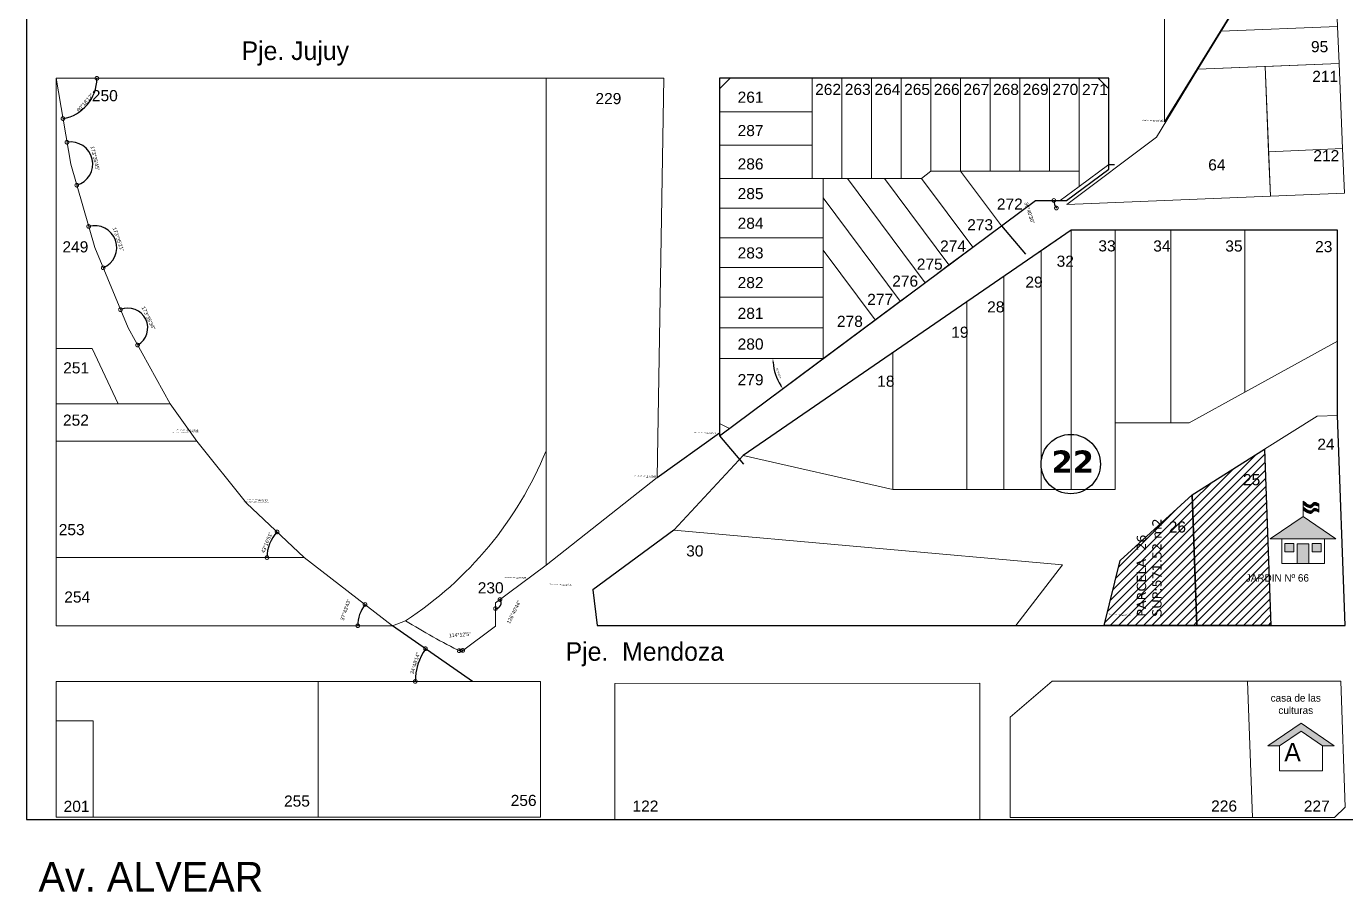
# Model space of a CAD drawing. Header units: millimetres. Extents: x 0 to 6558, y 60 to 10727.
# Drawn here: x 2200 to 2555.9, y 7405.7 to 7639 of the extents above; entities that cross this region are included whole.
import ezdxf

# ---------------------------------------------------------------- set-up
doc = ezdxf.new("R2010")
doc.units = ezdxf.units.MM
for name, color, linetype in [('0 NOMBRE DE CALLES', 255, 'Continuous'), ('0 N° DE MANZANA', 255, 'Continuous'), ('0 SIG - CHACRAS', 253, 'Continuous'), ('0 SIG - MANZANAS', 253, 'Continuous'), ('TERRENO MUNICIPAL', 10, 'Continuous')]:
    doc.layers.add(name, color=color, linetype=linetype)
for name, color, linetype, lineweight in [('0 N° DE PARCELA', 255, 'Continuous', 25), ('0 SIG - PARCELAS', 252, 'Continuous', 18), ('EQUIPAMIENTOS', 10, 'Continuous', 18)]:
    doc.layers.add(name, color=color, linetype=linetype, lineweight=lineweight)
doc.layers.add('auxiliares', color=3, linetype='Continuous', plot=False)
doc.styles.add('ARIAL', font='arial.ttf')
doc.styles.get("Standard").update_dxf_attribs({"font": 'arial.ttf'})
doc.styles.add('STYLE1', font='arial.ttf')
doc.styles.add('taller4', font='', dxfattribs={"height": 0.9})
doc.styles.get('taller4').set_extended_font_data('Arial', italic=True, bold=True)
doc.dimstyles.new('Copia de 1-100', dxfattribs={"dimscale": 200, "dimtxt": 0.05, "dimasz": 0.01, "dimexe": 0.0035, "dimexo": 0.0035, "dimgap": 0.0015, "dimtad": 1, "dimzin": 4, "dimdsep": 46, "dimtxsty": 'ARIAL', "dimblk": 'DOTSMALL', "dimcen": 0.009, "dimdle": 0.0015, "dimclrd": 6, "dimclre": 256, "dimclrt": 6, "dimazin": 0, "dimtfac": 1, "dimtmove": 2, "dimatfit": 2, "dimldrblk": 'DOTSMALL', "dimfxl": 0.035, "dimfxlon": 1, "dimtfillclr": 6, "dimtolj": 2, "dimtzin": 0, "dimlwd": -1, "dimlwe": -1, "dimarcsym": 0})
doc.dimstyles.new('ISO-25', dxfattribs={"dimtxt": 2.5, "dimasz": 2.5, "dimexe": 1.25, "dimexo": 0.625, "dimtad": 1, "dimtxsty": 'Standard', "dimcen": 2.5, "dimadec": 0, "dimazin": 0, "dimtfac": 1, "dimtmove": 0, "dimatfit": 3, "dimfxl": 1, "dimarcsym": 0})
pattern_1 = [(45, (-322.4474, 5693.1154), (-1.122532, 1.122532), [])]

# ---------------------------------------------------------------- blocks, each defined once
blk = doc.blocks.new('ESCUELA')
at = {"linetype": 'Continuous'}
h = blk.add_hatch(color=130, dxfattribs=at)
edge = h.paths.add_edge_path()
edge.add_spline(control_points=[(-7.8, 81.5), (-10.1, 82.8), (-13.9, 84.9), (-19.3, 77.2), (-24.9, 81.8), (-29.1, 85.3)], knot_values=[0, 0, 0, 0, 2.102185, 3.349937, 7.23201, 7.23201, 7.23201, 7.23201], degree=3, periodic=0)
edge.add_line((-29.1, 85.3), (-29.1, 81.5))
edge.add_spline(control_points=[(-29.1, 81.5), (-24.9, 78), (-19.3, 73.4), (-13.9, 81.1), (-10.1, 79), (-7.8, 77.7)], knot_values=[0, 0, 0, 0, 3.882072, 5.129825, 7.23201, 7.23201, 7.23201, 7.23201], degree=3, periodic=0)
edge.add_line((-7.8, 77.7), (-7.8, 81.5))
edge = h.paths.add_edge_path()
edge.add_spline(control_points=[(-7.8, 73.4), (-10.1, 74.7), (-13.9, 76.8), (-19.3, 69.1), (-24.9, 73.7), (-29.1, 77.2)], knot_values=[0, 0, 0, 0, 2.102185, 3.349937, 7.23201, 7.23201, 7.23201, 7.23201], degree=3, periodic=0)
edge.add_line((-29.1, 77.2), (-29.1, 73.8))
edge.add_spline(control_points=[(-29.1, 73.8), (-24.9, 70.3), (-19.3, 65.7), (-13.9, 73.5), (-10.1, 71.3), (-7.8, 70)], knot_values=[0, 0, 0, 0, 3.882072, 5.129825, 7.23201, 7.23201, 7.23201, 7.23201], degree=3, periodic=0)
edge.add_line((-7.8, 70), (-7.8, 73.4))
blk.add_hatch(color=256, dxfattribs=at).paths.add_polyline_path([(15.5, 33.6), (-29.1, 64.4), (-73.8, 33.6)])
h = blk.add_hatch(color=256, dxfattribs=at)
h.paths.add_polyline_path([(-53.8, 27.3), (-53.8, 16.3), (-41.6, 16.3), (-41.6, 27.3)])
h.paths.add_polyline_path([(-21.1, 26.9), (-37.1, 26.9), (-37.1, 0), (-21.1, 0)])
h.paths.add_polyline_path([(-4.4, 27.3), (-16.7, 27.3), (-16.7, 16.3), (-4.4, 16.3)])
for p, q in [((-29.1, 64.4), (-29.1, 85.3)), ((-29.1, 64.4), (-73.8, 33.6)), ((-29.1, 64.4), (15.5, 33.6)), ((-73.8, 33.6), (15.5, 33.6))]:
    blk.add_line(p, q, dxfattribs=at)
at = {"color": 130, "linetype": 'Continuous'}
blk.add_line((-7.8, 81.5), (-7.8, 70), dxfattribs=at)
at = {"linetype": 'Continuous'}
blk.add_lwpolyline([(0, 33.6), (0, 0), (-58.2, 0), (-58.2, 33.6)], dxfattribs=at)
for points in [[(-53.8, 27.3), (-41.6, 27.3), (-41.6, 16.3), (-53.8, 16.3)], [(-37.1, 26.9), (-21.1, 26.9), (-21.1, 0), (-37.1, 0)], [(-4.4, 27.3), (-16.7, 27.3), (-16.7, 16.3), (-4.4, 16.3)]]:
    blk.add_lwpolyline(points, close=True, dxfattribs=at)
at = {"color": 130, "linetype": 'Continuous'}
for points in [[(-29.1, 85.3), (-17.4, 80.6), (-14.4, 83.2), (-7.8, 81.5)], [(-29.1, 81.5), (-17.4, 76.8), (-14.4, 79.4), (-7.8, 77.7)], [(-29.1, 77.2), (-17.4, 72.5), (-14.4, 75.1), (-7.8, 73.4)], [(-29.1, 73.8), (-17.4, 69.1), (-14.4, 71.8), (-7.8, 70)]]:
    blk.add_spline(points, degree=3, dxfattribs=at)
blk = doc.blocks.new('A$C6DEA108D')
at = {"layer": 'EQUIPAMIENTOS', "linetype": 'Continuous'}
blk.add_hatch(color=256, dxfattribs=at).paths.add_polyline_path([(35.7, 51.5), (0, 26.9), (12.4, 26.9), (35.7, 43), (59, 26.9), (71.4, 26.9)])
for p, q in [((35.7, 51.5), (0, 26.9)), ((35.7, 43), (12.4, 26.9)), ((35.7, 51.5), (71.4, 26.9)), ((35.7, 43), (59, 26.9)), ((0, 26.9), (12.4, 26.9)), ((59, 26.9), (71.4, 26.9))]:
    blk.add_line(p, q, dxfattribs=at)
blk.add_lwpolyline([(59, 26.9), (59, 0), (12.4, 0), (12.4, 26.9)], dxfattribs=at)
at = {"layer": 'EQUIPAMIENTOS', "linetype": 'Continuous', "insert": (13.2, 20.2), "char_height": 12, "width": 75, "attachment_point": 4}
blk.add_mtext('{\\fBankGothic Lt BT|b0|i0|c0|p34; \\H1.667x;A}', dxfattribs=at)
blk = doc.blocks.new('_DotSmall')
at = {"color": 0, "linetype": 'ByBlock', "const_width": 0.5}
blk.add_lwpolyline([(-0.0625, 0, 1), (0.0625, 0, 1)], format="xyb", close=True, dxfattribs=at)
blk = doc.blocks.new('*D19')
at = {"layer": 'auxiliares', "color": 0, "transparency": 16777216}
blk.add_arc((2480.6, 7592.09), 3.42, 180, 216.675, dxfattribs=at)
at = {"layer": 'auxiliares', "color": 0, "transparency": 16777216, "xscale": 2, "yscale": 2, "zscale": 2}
for p, rotation in [((2477.17, 7592.09), 89.9999999999941), ((2477.85, 7590.05), 306.675)]:
    blk.add_blockref('_DotSmall', p, dxfattribs=dict(at, rotation=rotation))
at = {"layer": 'auxiliares', "color": 0, "transparency": 16777216, "insert": (2470.58, 7588.77), "char_height": 1, "attachment_point": 5, "rotation": 288.3375, "style": 'ARIAL'}
blk.add_mtext('\\A2;36°40\'30"', dxfattribs=at)
blk = doc.blocks.new('*D20')
at = {"layer": 'auxiliares', "color": 0, "transparency": 16777216}
blk.add_arc((2320.32, 7462.39), 15.42, 145.1961, 180, dxfattribs=at)
at = {"layer": 'auxiliares', "color": 0, "transparency": 16777216, "xscale": 2, "yscale": 2, "zscale": 2}
for p, rotation in [((2307.65, 7471.2), 55.1961111111102), ((2304.89, 7462.39), 270.0000000000001)]:
    blk.add_blockref('_DotSmall', p, dxfattribs=dict(at, rotation=rotation))
at = {"layer": 'auxiliares', "color": 0, "transparency": 16777216, "insert": (2304.83, 7467.25), "char_height": 1, "attachment_point": 5, "rotation": 72.5981, "style": 'ARIAL'}
blk.add_mtext('\\A2;34°48\'14"', dxfattribs=at)
blk = doc.blocks.new('*D21')
at = {"layer": 'auxiliares', "color": 0, "lineweight": -2, "transparency": 16777216}
blk.add_arc((2414.98, 7549.45), 13.59, 184.2155, 212.4595, dxfattribs=at)
at = {"layer": 'auxiliares', "color": 0, "transparency": 16777216}
for points in [[(2401.25, 7548.45), (2401.59, 7548.46), (2401.38, 7549.45)], [(2403.64, 7542.25), (2403.37, 7542.06), (2404.07, 7541.33)]]:
    blk.add_solid(points, dxfattribs=at)
at = {"layer": 'auxiliares', "color": 0, "transparency": 16777216, "insert": (2402.91, 7545.45), "char_height": 0.5, "attachment_point": 5, "rotation": 288.3375}
blk.add_mtext('36°40\'30"', dxfattribs=at)
blk = doc.blocks.new('*D22')
at = {"layer": 'auxiliares', "color": 0, "transparency": 16777216}
blk.add_arc((2317.24, 7470.39), 0.58, 36.6736, 150.875, dxfattribs=at)
at = {"layer": 'auxiliares', "color": 0, "transparency": 16777216, "xscale": 2, "yscale": 2, "zscale": 2}
for p, rotation in [((2316.73, 7470.67), 240.8750000001547), ((2317.7, 7470.74), 306.6736111112659)]:
    blk.add_blockref('_DotSmall', p, dxfattribs=dict(at, rotation=rotation))
at = {"layer": 'auxiliares', "color": 0, "transparency": 16777216, "insert": (2316.93, 7474.96), "char_height": 1, "attachment_point": 5, "rotation": 3.7743, "style": 'ARIAL'}
blk.add_mtext('\\A2;114°12\'5"', dxfattribs=at)
blk = doc.blocks.new('*D23')
at = {"layer": 'auxiliares', "color": 0, "transparency": 16777216}
blk.add_arc((2326.54, 7483.55), 1.52, 270.0002, 36.6789, dxfattribs=at)
at = {"layer": 'auxiliares', "color": 0, "transparency": 16777216, "xscale": 2, "yscale": 2, "zscale": 2}
for p, rotation in [((2327.76, 7484.46), 126.6789043215647), ((2326.54, 7482.02), 180.0001542869501)]:
    blk.add_blockref('_DotSmall', p, dxfattribs=dict(at, rotation=rotation))
at = {"layer": 'auxiliares', "color": 0, "transparency": 16777216, "insert": (2331.48, 7481.07), "char_height": 1, "attachment_point": 5, "rotation": 63.3395, "style": 'ARIAL'}
blk.add_mtext('\\A2;126°40\'44"', dxfattribs=at)
blk = doc.blocks.new('*D29')
at = {"layer": 'auxiliares', "color": 0, "transparency": 16777216}
blk.add_arc((2320.32, 7462.39), 15.42, 145.1961, 180, dxfattribs=at)
at = {"layer": 'auxiliares', "color": 0, "transparency": 16777216, "xscale": 2, "yscale": 2, "zscale": 2}
for p, rotation in [((2307.65, 7471.2), 55.1961111111102), ((2304.89, 7462.39), 270.0000000000001)]:
    blk.add_blockref('_DotSmall', p, dxfattribs=dict(at, rotation=rotation))
at = {"layer": 'auxiliares', "color": 0, "transparency": 16777216, "insert": (2304.83, 7467.25), "char_height": 1, "attachment_point": 5, "rotation": 72.5981, "style": 'ARIAL'}
blk.add_mtext('\\A2;34°48\'14"', dxfattribs=at)
blk = doc.blocks.new('*D24')
at = {"layer": 'auxiliares', "color": 0, "transparency": 16777216}
blk.add_arc((2298.74, 7477.39), 9.35, 142.2714, 180, dxfattribs=at)
at = {"layer": 'auxiliares', "color": 0, "transparency": 16777216, "xscale": 2, "yscale": 2, "zscale": 2}
for p, rotation in [((2291.34, 7483.12), 52.27138888888989), ((2289.38, 7477.39), 269.9999999999997)]:
    blk.add_blockref('_DotSmall', p, dxfattribs=dict(at, rotation=rotation))
at = {"layer": 'auxiliares', "color": 0, "transparency": 16777216, "insert": (2286.1, 7481.71), "char_height": 1, "attachment_point": 5, "rotation": 71.1357, "style": 'ARIAL'}
blk.add_mtext('\\A2;37°43\'43"', dxfattribs=at)
blk = doc.blocks.new('*D30')
at = {"layer": 'auxiliares', "color": 0, "transparency": 16777216}
blk.add_arc((2274.96, 7495.79), 10.07, 136.7192, 180, dxfattribs=at)
at = {"layer": 'auxiliares', "color": 0, "transparency": 16777216, "xscale": 2, "yscale": 2, "zscale": 2}
for p, rotation in [((2267.62, 7502.7), 46.71916666666646), ((2264.88, 7495.79), 270.0000000000005)]:
    blk.add_blockref('_DotSmall', p, dxfattribs=dict(at, rotation=rotation))
at = {"layer": 'auxiliares', "color": 0, "transparency": 16777216, "insert": (2264.84, 7499.81), "char_height": 1, "attachment_point": 5, "rotation": 68.3596, "style": 'ARIAL'}
blk.add_mtext('\\A2;43°16\'51"', dxfattribs=at)
blk = doc.blocks.new('*D25')
at = {"layer": 'auxiliares', "color": 0, "transparency": 16777216}
blk.add_arc((2207.98, 7625.03), 11.03, 279.6967, 0, dxfattribs=at)
at = {"layer": 'auxiliares', "color": 0, "transparency": 16777216, "xscale": 2, "yscale": 2, "zscale": 2}
for p, rotation in [((2219.01, 7625.03), 90.00000000000007), ((2209.84, 7614.16), 189.6966666666669)]:
    blk.add_blockref('_DotSmall', p, dxfattribs=dict(at, rotation=rotation))
at = {"layer": 'auxiliares', "color": 0, "transparency": 16777216, "insert": (2215.79, 7618.44), "char_height": 1, "attachment_point": 5, "rotation": 49.8483, "style": 'ARIAL'}
blk.add_mtext('\\A2;80°18\'12"', dxfattribs=at)
blk = doc.blocks.new('*D26')
at = {"layer": 'auxiliares', "color": 0, "transparency": 16777216}
blk.add_arc((2211.93, 7601.92), 5.95, 286.1009, 99.6967, dxfattribs=at)
at = {"layer": 'auxiliares', "color": 0, "transparency": 16777216, "xscale": 2, "yscale": 2, "zscale": 2}
for p, rotation in [((2210.92, 7607.79), 189.6966666666667), ((2213.58, 7596.2), 196.1009494190312)]:
    blk.add_blockref('_DotSmall', p, dxfattribs=dict(at, rotation=rotation))
at = {"layer": 'auxiliares', "color": 0, "transparency": 16777216, "insert": (2218.52, 7603.43), "char_height": 1, "attachment_point": 5, "rotation": 282.8988, "style": 'ARIAL'}
blk.add_mtext('\\A2;173°35\'45"', dxfattribs=at)
blk = doc.blocks.new('*D27')
at = {"layer": 'auxiliares', "color": 0, "transparency": 16777216}
blk.add_arc((2227.41, 7557.73), 5.32, 298.9189, 112.5117, dxfattribs=at)
at = {"layer": 'auxiliares', "color": 0, "transparency": 16777216, "xscale": 2, "yscale": 2, "zscale": 2}
for p, rotation in [((2225.37, 7562.64), 202.5116666666685), ((2229.98, 7553.08), 208.9188888888887)]:
    blk.add_blockref('_DotSmall', p, dxfattribs=dict(at, rotation=rotation))
at = {"layer": 'auxiliares', "color": 0, "transparency": 16777216, "insert": (2232.93, 7560.39), "char_height": 1, "attachment_point": 5, "rotation": 295.7153, "style": 'ARIAL'}
blk.add_mtext('\\A2;173°35\'34"', dxfattribs=at)
blk = doc.blocks.new('*D28')
at = {"layer": 'auxiliares', "color": 0, "transparency": 16777216}
blk.add_arc((2218.43, 7579.39), 5.92, 292.5117, 106.1009, dxfattribs=at)
at = {"layer": 'auxiliares', "color": 0, "transparency": 16777216, "xscale": 2, "yscale": 2, "zscale": 2}
for p, rotation in [((2216.79, 7585.08), 196.1009494190325), ((2220.7, 7573.93), 202.5116666666678)]:
    blk.add_blockref('_DotSmall', p, dxfattribs=dict(at, rotation=rotation))
at = {"layer": 'auxiliares', "color": 0, "transparency": 16777216, "insert": (2224.78, 7581.62), "char_height": 1, "attachment_point": 5, "rotation": 289.3063, "style": 'ARIAL'}
blk.add_mtext('\\A2;173°35\'21"', dxfattribs=at)

msp = doc.modelspace()

# ---------------------------------------------------------------- hatches: boundary and pattern name
at = {"layer": 'TERRENO MUNICIPAL'}
h = msp.add_hatch(dxfattribs=at)
h.set_pattern_fill('ANSI31', color=256, scale=0.5)
h.set_pattern_definition(pattern_1)
h.paths.add_polyline_path([(2534.031, 7524.997), (2535.746, 7477.458), (2515.726, 7477.458), (2514.455, 7512.695)])
h = msp.add_hatch(dxfattribs=at)
h.set_pattern_fill('ANSI31', color=256, scale=0.5)
h.set_pattern_definition(pattern_1)
h.paths.add_polyline_path([(2515.726, 7477.458), (2490.716, 7477.458), (2495.082, 7494.967), (2514.455, 7512.695)])

# ---------------------------------------------------------------- linework, layer by layer
at = {"layer": '0 N° DE MANZANA'}
msp.add_circle((2481.726, 7521.004), 8, dxfattribs=at)
at = {"layer": '0 SIG - CHACRAS'}
msp.add_lwpolyline([(2199.979, 7425.105), (3179.979, 7425.105), (3179.979, 8400.105), (2199.979, 8400.105)], close=True, dxfattribs=at)
at = {"layer": '0 SIG - MANZANAS'}
for points in [[(2386.977, 7625.035), (2386.977, 7528.605), (2472.225, 7592.089), (2480.595, 7592.089), (2491.977, 7600.565), (2491.977, 7625.035)], [(2553.711, 7584.121), (2481.841, 7584.121), (2393.375, 7523.337), (2374.652, 7503.206), (2352.84, 7487.04), (2353.959, 7477.485), (2466.959, 7477.458), (2490.716, 7477.458), (2555.756, 7477.458), (2553.711, 7534.121), (2553.711, 7554.121), (2553.711, 7584.121)]]:
    msp.add_lwpolyline(points, close=True, dxfattribs=at)
at = {"layer": '0 SIG - PARCELAS'}
for points in [[(2533.599, 7745.445), (2506.979, 7745.445), (2506.979, 7613.315), (2551.807, 7686.015), (2551.599, 7691.085), (2551.599, 7715.545), (2533.599, 7715.545)], [(2553.725, 7639.034), (2551.807, 7686.015), (2522.325, 7637.752)], [(2553.725, 7639.034), (2522.325, 7637.752), (2516.055, 7627.488), (2554.133, 7629.043)], [(2534.15, 7628.227), (2516.055, 7627.488), (2504.849, 7609.139), (2480.644, 7591.012), (2535.578, 7593.256)], [(2535.089, 7605.246), (2555.072, 7606.062), (2554.133, 7629.043), (2534.15, 7628.227)], [(2207.977, 7625.035), (2211.927, 7601.92), (2218.429, 7579.394), (2227.407, 7557.731), (2238.747, 7537.205), (2224.777, 7537.205), (2217.747, 7552.205), (2207.977, 7552.205)], [(2371.977, 7625.035), (2340.177, 7625.035), (2340.174, 7493.705), (2370.128, 7517.351)], [(2386.977, 7616.035), (2386.977, 7622.205), (2389.807, 7625.035), (2411.977, 7625.035), (2411.977, 7616.035)], [(2411.977, 7625.035), (2419.977, 7625.035), (2419.977, 7598.035), (2411.977, 7598.035)], [(2419.977, 7625.035), (2427.977, 7625.035), (2427.977, 7598.035), (2419.977, 7598.035)], [(2427.977, 7625.035), (2435.977, 7625.035), (2435.977, 7598.035), (2427.977, 7598.035)], [(2443.977, 7600.035), (2443.977, 7625.035), (2435.977, 7625.035), (2435.977, 7598.035), (2441.467, 7598.035)], [(2443.977, 7625.035), (2451.977, 7625.035), (2451.977, 7600.035), (2443.977, 7600.035)], [(2451.977, 7625.035), (2459.977, 7625.035), (2459.977, 7600.035), (2451.977, 7600.035)], [(2459.977, 7625.035), (2467.977, 7625.035), (2467.977, 7600.035), (2459.977, 7600.035)], [(2467.977, 7625.035), (2475.977, 7625.035), (2475.977, 7600.035), (2467.977, 7600.035)], [(2475.977, 7625.035), (2483.977, 7625.035), (2483.977, 7600.035), (2475.977, 7600.035)], [(2491.977, 7601.815), (2491.979, 7622.205), (2489.147, 7625.035), (2483.977, 7625.035), (2483.977, 7595.855)], [(2386.977, 7616.035), (2411.977, 7616.035), (2411.977, 7607.035), (2386.977, 7607.035)], [(2386.977, 7607.035), (2411.977, 7607.035), (2411.977, 7598.035), (2386.977, 7598.035)], [(2535.089, 7605.246), (2555.072, 7606.062), (2555.562, 7594.072), (2535.578, 7593.256)], [(2451.977, 7600.035), (2443.977, 7600.035), (2441.467, 7598.039), (2455.287, 7579.474), (2463.003, 7585.22)], [(2472.216, 7592.085), (2478.916, 7592.086), (2483.977, 7595.855), (2483.977, 7600.035), (2451.977, 7600.035), (2463.003, 7585.22)], [(2386.977, 7598.035), (2414.977, 7598.035), (2414.977, 7590.035), (2386.977, 7590.035)], [(2421.517, 7598.035), (2414.977, 7598.035), (2414.977, 7592.755), (2435.718, 7564.9), (2442.455, 7569.917)], [(2431.487, 7598.035), (2421.517, 7598.035), (2442.455, 7569.917), (2448.871, 7574.696)], [(2441.467, 7598.039), (2431.487, 7598.035), (2448.871, 7574.696), (2455.287, 7579.474)], [(2414.977, 7592.755), (2414.977, 7578.695), (2428.981, 7559.883), (2435.718, 7564.9)], [(2386.977, 7590.035), (2414.977, 7590.035), (2414.977, 7582.035), (2386.977, 7582.035)], [(2386.977, 7582.035), (2414.977, 7582.035), (2414.977, 7574.035), (2386.977, 7574.035)], [(2481.841, 7514.121), (2473.711, 7514.121), (2473.711, 7578.541), (2481.841, 7584.121)], [(2493.711, 7584.121), (2481.841, 7584.121), (2481.841, 7514.121), (2493.711, 7514.121)], [(2528.711, 7584.121), (2508.711, 7584.121), (2508.711, 7532.121), (2513.711, 7532.121), (2528.711, 7540.371)], [(2414.977, 7578.695), (2414.977, 7549.455), (2428.981, 7559.883)], [(2473.711, 7514.121), (2463.711, 7514.121), (2463.711, 7571.666), (2473.711, 7578.541)], [(2386.977, 7574.035), (2414.977, 7574.035), (2414.977, 7566.035), (2386.977, 7566.035)], [(2463.711, 7514.121), (2453.711, 7514.121), (2453.711, 7564.791), (2463.711, 7571.666)], [(2386.977, 7566.035), (2414.977, 7566.035), (2414.977, 7557.745), (2386.977, 7557.745)], [(2453.711, 7514.121), (2433.711, 7514.121), (2433.711, 7551.051), (2453.711, 7564.791)], [(2386.977, 7557.745), (2414.977, 7557.745), (2414.977, 7549.455), (2386.977, 7549.455)], [(2217.747, 7552.205), (2207.977, 7552.205), (2207.977, 7537.205), (2224.777, 7537.205)], [(2414.977, 7549.455), (2386.977, 7549.455), (2386.977, 7531.955), (2389.665, 7530.605)], [(2393.375, 7523.337), (2433.711, 7551.051), (2433.711, 7514.121)], [(2238.747, 7537.205), (2207.977, 7537.205), (2207.977, 7527.205), (2245.977, 7527.205)], [(2534.031, 7524.997), (2535.746, 7477.458), (2555.756, 7477.458), (2553.711, 7534.121), (2548.215, 7533.923)], [(2245.977, 7527.205), (2207.977, 7527.205), (2207.977, 7495.795), (2274.954, 7495.795), (2259.392, 7510.452)], [(2534.031, 7524.997), (2535.746, 7477.458), (2515.726, 7477.458), (2514.455, 7512.695)], [(2515.726, 7477.458), (2514.455, 7512.695), (2495.082, 7494.967), (2490.716, 7477.458)], [(2353.959, 7477.485), (2352.84, 7487.04), (2374.652, 7503.206), (2479.525, 7493.845), (2466.959, 7477.458)], [(2207.977, 7495.795), (2207.977, 7477.395), (2298.737, 7477.395), (2274.957, 7495.795)], [(2278.697, 7462.395), (2207.977, 7462.395), (2207.977, 7451.795), (2217.977, 7451.795), (2217.977, 7425.795), (2278.697, 7425.795)], [(2278.697, 7462.395), (2338.697, 7462.395), (2338.697, 7425.795), (2278.697, 7425.795)], [(2207.977, 7451.795), (2217.977, 7451.795), (2217.977, 7425.795), (2207.977, 7425.795)]]:
    msp.add_lwpolyline(points, close=True, dxfattribs=at)
msp.add_lwpolyline([(2302.254, 7478.739, 0.1520616), (2340.175, 7524.525), (2340.177, 7625.035), (2207.977, 7625.035), (2211.927, 7601.92), (2218.429, 7579.394), (2227.407, 7557.731), (2238.747, 7537.205), (2245.977, 7527.205), (2259.393, 7510.452), (2274.957, 7495.795), (2298.746, 7477.389), (2302.254, 7478.739)], format="xyb", dxfattribs=at)
for points in [[(2508.711, 7584.121), (2493.711, 7584.121), (2493.711, 7532.121), (2508.711, 7532.121), (2508.711, 7584.121)], [(2528.711, 7540.371), (2553.711, 7554.121), (2553.711, 7584.121), (2528.711, 7584.121), (2528.711, 7540.371)], [(2457.203, 7461.937), (2358.697, 7461.83), (2358.697, 7425.106), (2457.203, 7425.107), (2457.203, 7461.937)], [(2529.422, 7462.458), (2476.742, 7462.458), (2465.416, 7452.702), (2465.416, 7425.702), (2530.756, 7425.702), (2529.422, 7462.458)], [(2529.422, 7462.458), (2554.552, 7462.458), (2555.762, 7428.423), (2552.926, 7425.702), (2530.756, 7425.702), (2529.422, 7462.458)]]:
    msp.add_lwpolyline(points, dxfattribs=at)
msp.add_lwpolyline([(2302.254, 7478.739, 0.0223174), (2317.236, 7470.392), (2326.54, 7477.32), (2326.539, 7483.55), (2340.174, 7493.705), (2340.175, 7524.525, -0.1520616)], format="xyb", close=True, dxfattribs=at)
at = {"layer": 'auxiliares'}
for p, q in [((2463.003, 7585.22), (2469.483, 7577.604)), ((2370.128, 7517.351), (2386.977, 7529.441)), ((2370.128, 7517.351), (2386.977, 7529.441)), ((2386.978, 7528.604), (2393.458, 7520.988)), ((2389.665, 7530.605), (2389.664, 7530.606)), ((2274.957, 7495.795), (2259.392, 7510.452)), ((2320.317, 7462.395), (2298.746, 7477.389)), ((2320.317, 7462.395), (2298.746, 7477.389))]:
    msp.add_line(p, q, dxfattribs=at)
msp.add_lwpolyline([(2491.977, 7601.815), (2493.497, 7601.815)], dxfattribs=at)
at = {"layer": 'TERRENO MUNICIPAL'}
for points in [[(2534.031, 7524.997), (2535.746, 7477.458), (2515.726, 7477.458), (2514.455, 7512.695), (2534.031, 7524.997)], [(2515.726, 7477.458), (2490.716, 7477.458), (2495.082, 7494.967), (2514.455, 7512.695), (2515.726, 7477.458)]]:
    msp.add_lwpolyline(points, dxfattribs=at)

# ---------------------------------------------------------------- block references
at = {"layer": 'EQUIPAMIENTOS', "linetype": 'Continuous', "xscale": 0.1979943306469067, "yscale": 0.1979943306469067, "zscale": 0.1979943306469067}
msp.add_blockref('ESCUELA', (2550.18, 7494.139), dxfattribs=at)
at = {"layer": 'EQUIPAMIENTOS', "xscale": 0.25, "yscale": 0.25, "zscale": 0.25}
msp.add_blockref('A$C6DEA108D', (2534.923, 7438.252), dxfattribs=at)

# ---------------------------------------------------------------- texts
at = {"layer": '0 NOMBRE DE CALLES', "width": 783.33333, "attachment_point": 4}
for s, insert, char_height in [('\\pt10;{\\fBankGothic Lt BT|b0|i0|c0|p34;Pje. Jujuy}', (2258.031, 7631.714), 5), ('\\pt10;{\\fBankGothic Lt BT|b0|i0|c0|p34;Pje.  Mendoza}', (2345.46, 7469.701), 5), ('\\pt16;{\\fBankGothic Lt BT|b0|i0|c0|p34;Av. ALVEAR}', (2203.249, 7409.695), 8)]:
    msp.add_mtext(s, dxfattribs=dict(at, insert=insert, char_height=char_height))
at = {"layer": '0 N° DE MANZANA', "insert": (2476.542, 7521.654), "char_height": 6, "width": 338.88889, "attachment_point": 4}
msp.add_mtext('{\\fVerdana|b1|i0|c0|p34;22}', dxfattribs=at)
at = {"layer": '0 N° DE PARCELA', "char_height": 3, "attachment_point": 4, "style": 'STYLE1'}
for s, insert in [('95', (2546.536, 7633.552)), ('211', (2546.885, 7625.556)), ('262', (2412.766, 7622.017)), ('263', (2420.766, 7622.017)), ('264', (2428.766, 7622.017)), ('265', (2436.766, 7622.017)), ('266', (2444.766, 7622.017)), ('267', (2452.766, 7622.017)), ('268', (2460.766, 7622.017)), ('269', (2468.766, 7622.017)), ('270', (2476.766, 7622.017)), ('271', (2484.766, 7622.017)), ('250', (2217.652, 7620.34)), ('229', (2353.494, 7619.546)), ('261', (2391.861, 7619.921)), ('287', (2391.861, 7610.921)), ('{\\fArial|b0|i0|c238|p34;21}2', (2547.179, 7604.172)), ('286', (2391.861, 7601.921)), ('64', (2518.811, 7601.671)), ('285', (2391.861, 7593.921)), ('272', (2461.792, 7591.11)), ('284', (2391.861, 7585.921)), ('273', (2453.791, 7585.513)), ('249', (2209.702, 7579.563)), ('274', (2446.476, 7579.802)), ('33', (2489.173, 7579.821)), ('34', (2503.982, 7579.79)), ('35', (2523.422, 7579.79)), ('23', (2547.653, 7579.621)), ('283', (2391.861, 7577.921)), ('32', (2477.923, 7575.685)), ('275', (2440.189, 7574.891)), ('282', (2391.861, 7569.921)), ('276', (2433.56, 7570.323)), ('29', (2469.479, 7570.044)), ('277', (2426.816, 7565.411)), ('281', (2391.861, 7561.631)), ('28', (2459.18, 7563.374)), ('278', (2418.654, 7559.472)), ('19', (2449.496, 7556.542)), ('280', (2391.861, 7553.341)), ('251', (2209.909, 7546.929)), ('279', (2391.861, 7543.734)), ('18', (2429.519, 7543.327)), ('252', (2209.85, 7532.826)), ('24', (2548.249, 7526.346)), ('25', (2528.197, 7516.769)), ('253', (2208.703, 7503.296)), ('26', (2508.17, 7504.009)), ('30', (2377.978, 7497.557)), ('230', (2321.744, 7487.6)), ('254', (2210.2, 7485.122)), ('255', (2269.482, 7430.093)), ('256', (2330.632, 7430.268)), ('201', (2210.022, 7428.671)), ('122', (2363.493, 7428.755)), ('226', (2519.602, 7428.755)), ('227', (2544.602, 7428.755))]:
    msp.add_mtext(s, dxfattribs=dict(at, insert=insert))
at = {"layer": '0 N° DE PARCELA', "insert": (2502.912, 7479.822), "char_height": 3, "attachment_point": 4, "rotation": 90, "style": 'STYLE1'}
msp.add_mtext('{\\fVerdana|b0|i0|c0|p34;\\H0.83333x;PARCELA  26\\PSUP:571.52 m2\\H1.2x;  }', dxfattribs=at)
at = {"layer": 'auxiliares', "char_height": 0.2, "attachment_point": 6, "style": 'taller4'}
for s, insert in [('Diferencia en menos para el cierre del polig.\\Pdibujado s/p 20/70/13', (2506.823, 7613.538)), ('Diferencia en menos para el cierre del polig.\\Pdibujado s/p 20/306/15\\PForzado a cerrar el poligono por error en la mensura', (2246.347, 7529.847)), ('Diferencia en menos para el cierre del polig.\\Pdibujado s/p 20/70/13', (2386.008, 7529.344)), ('Diferencia en menos para el cierre del polig.\\Pdibujado s/p 20/70/13', (2386.008, 7529.344)), ('Diferencia en menos para el cierre del polig.\\Pdibujado s/p 20/70/13', (2369.809, 7517.608)), ('Diferencia en menos para el cierre del polig.\\Pdibujado s/p 20/306/15\\PForzado a cerrar el poligono por error en la mensura', (2265.458, 7511.103)), ('Diferencia en menos para el cierre del polig.\\Pdibujado s/p 20/70/13', (2334.9, 7490.204)), ('Diferencia en menos para el cierre del polig.\\Pdibujado s/p 20/70/13', (2346.986, 7488.423)), ('Diferencia en menos para el cierre del polig.\\Pdibujado s/p 20/70/13', (2346.986, 7488.423)), ('Diferencia en menos para el cierre del polig.\\Pdibujado s/p 20/171/70', (2497.792, 7480.352))]:
    msp.add_mtext(s, dxfattribs=dict(at, insert=insert))
at = {"layer": 'EQUIPAMIENTOS', "linetype": 'Continuous', "char_height": 2}
for s, insert, width, attachment_point in [('{\\fBankGothic Lt BT|b0|i0|c0|p34;JARDIN Nº 66}', (2528.957, 7490.289), 75, 4), ('{\\fBankGothic Lt BT|b0|i0|c0|p34;casa de las culturas }', (2542.432, 7456.25), 17.08971, 5)]:
    msp.add_mtext(s, dxfattribs=dict(at, insert=insert, width=width, attachment_point=attachment_point))

# ---------------------------------------------------------------- dimensions: what is measured, and where the dimension line sits
at = {"layer": 'auxiliares'}
for base, line1, line2, dimstyle, override, picture, middle in [((2214.53405, 7616.16194), ((2207.97699, 7625.03481), (2211.92672, 7601.91983)), ((2340.17699, 7625.03481), (2207.97699, 7625.03481)), 'Copia de 1-100', {"dimtxt": 0.005, "dimclrd": 0, "dimclre": 0, "dimclrt": 0, "dimaunit": 1, "dimadec": 4}, '*D25', (2215.79025, 7618.44338)), ((2217.64969, 7600.27514), ((2218.42891, 7579.39386), (2211.92672, 7601.91983)), ((2207.97699, 7625.03481), (2211.92672, 7601.91983)), 'Copia de 1-100', {"dimtxt": 0.005, "dimclrd": 0, "dimclre": 0, "dimclrt": 0, "dimaunit": 1, "dimadec": 4}, '*D26', (2218.52152, 7603.4301)), ((2224.2652, 7578.4041), ((2218.4289, 7579.3939), (2211.9267, 7601.9198)), ((2227.4073, 7557.7307), (2218.4289, 7579.3939)), 'Copia de 1-100', {"dimtxt": 0.005, "dimclrd": 0, "dimclre": 0, "dimclrt": 0, "dimaunit": 1, "dimadec": 4}, '*D28', (2224.781, 7581.6191)), ((2477.2512, 7591.3646), ((2480.5954, 7592.0892), (2326.6285, 7477.4303)), ((2472.2254, 7592.0892), (2480.5954, 7592.0892)), 'Copia de 1-100', {"dimtxt": 0.005, "dimclrd": 0, "dimclre": 0, "dimclrt": 0, "dimaunit": 1, "dimadec": 4}, '*D19', (2470.5771, 7588.7687)), ((2232.7141, 7557.43245), ((2227.40725, 7557.73071), (2218.42891, 7579.39386)), ((2238.74699, 7537.20481), (2227.40725, 7557.73071)), 'Copia de 1-100', {"dimtxt": 0.005, "dimclrd": 0, "dimclre": 0, "dimclrt": 0, "dimaunit": 1, "dimadec": 4}, '*D27', (2232.92666, 7560.38884)), ((2401.6904, 7546.5761), ((2400.9734, 7539.0264), (2414.977, 7549.4548)), ((2414.977, 7549.4548), (2386.977, 7549.4548)), 'ISO-25', {"dimtxt": 0.5, "dimasz": 1, "dimaunit": 1, "dimadec": 3}, '*D21', (2402.9083, 7545.4547)), ((2266.1348, 7500.6557), ((2207.977, 7495.7948), (2274.957, 7495.7948)), ((2274.957, 7495.7948), (2259.3923, 7510.4524)), 'Copia de 1-100', {"dimtxt": 0.005, "dimclrd": 0, "dimclre": 0, "dimclrt": 0, "dimaunit": 1, "dimadec": 4}, '*D30', (2264.8405, 7499.8085)), ((2290.2699, 7481.3705), ((2207.977, 7477.3948), (2298.737, 7477.3948)), ((2298.737, 7477.3948), (2274.9541, 7495.7953)), 'Copia de 1-100', {"dimtxt": 0.005, "dimclrd": 0, "dimclre": 0, "dimclrt": 0, "dimaunit": 1, "dimadec": 4}, '*D24', (2286.1003, 7481.7125)), ((2327.5643563, 7482.4206817), ((2326.5395062, 7477.3199061), (2326.5394895, 7483.5499061)), ((2326.5394895, 7483.5499061), (2340.1738062, 7493.7048057)), 'Copia de 1-100', {"dimtxt": 0.005, "dimclrd": 0, "dimclre": 0, "dimclrt": 0, "dimaunit": 1, "dimadec": 4}, '*D23', (2331.4770413, 7481.070843)), ((2317.38837, 7470.95131), ((2302.25416, 7478.73893), (2317.23572, 7470.39174)), ((2317.23572, 7470.39174), (2340.17465, 7487.47347)), 'Copia de 1-100', {"dimtxt": 0.005, "dimclrd": 0, "dimclre": 0, "dimclrt": 0, "dimaunit": 1, "dimadec": 4}, '*D22', (2316.93423, 7474.96182)), ((2306.14139, 7468.47124), ((2207.97699, 7462.39481), (2320.31699, 7462.39481)), ((2320.31699, 7462.39481), (2298.74642, 7477.38892)), 'Copia de 1-100', {"dimtxt": 0.005, "dimclrd": 0, "dimclre": 0, "dimclrt": 0, "dimaunit": 1, "dimadec": 4}, '*D20', (2304.82604, 7467.24995)), ((2306.14139, 7468.47124), ((2207.97699, 7462.39481), (2320.31699, 7462.39481)), ((2320.31699, 7462.39481), (2298.74642, 7477.38892)), 'Copia de 1-100', {"dimtxt": 0.005, "dimclrd": 0, "dimclre": 0, "dimclrt": 0, "dimaunit": 1, "dimadec": 4}, '*D29', (2304.82604, 7467.24995))]:
    dim = msp.add_angular_dim_2l(base=base, line1=line1, line2=line2, dimstyle=dimstyle, override=override, dxfattribs=at)
    dim.commit()
    dim.dimension.update_dxf_attribs({"geometry": picture, "text_midpoint": middle})

doc.saveas('drawing.dxf')
